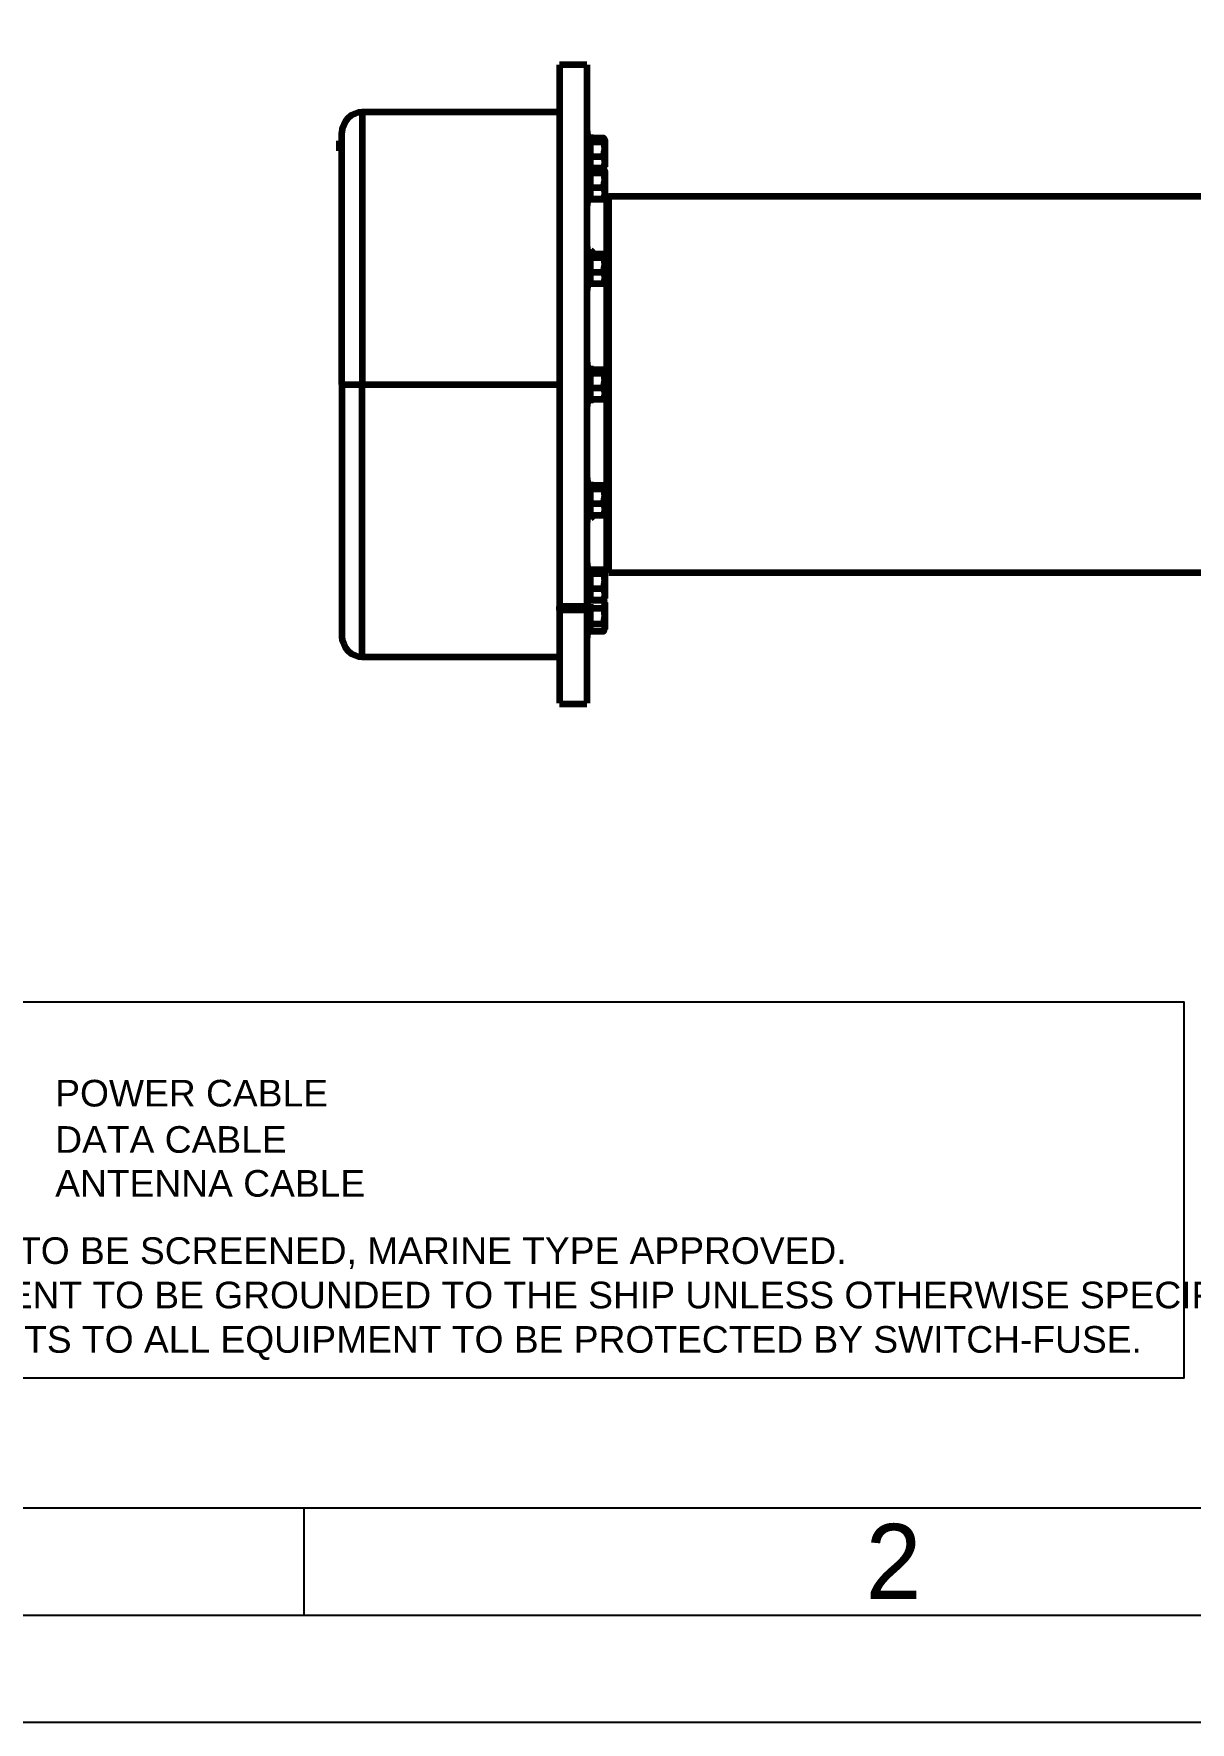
# Model space of a CAD drawing. Header units: millimetres. Extents: x 132530 to 133404, y 33424 to 34046.
# Drawn here: x 133036.3 to 133090.2, y 33424.2 to 33502.9 of the extents above; entities that cross this region are included whole.
import ezdxf

# ---------------------------------------------------------------- set-up
doc = ezdxf.new("R2010")
doc.units = ezdxf.units.MM
doc.layers.add('MAINS-Cajetin', color=73, linetype='Continuous')
doc.layers.add('P', color=250, linetype='Continuous', lineweight=100)

# ---------------------------------------------------------------- blocks, each defined once
blk = doc.blocks.new('Formato A3')
at = {"layer": 'MAINS-Cajetin'}
for points in [[(0, 0), (420, 0), (420, 297), (0, 297)], [(15, 5), (415, 5), (415, 292), (15, 292)], [(20, 10), (410, 10), (410, 287), (20, 287)]]:
    blk.add_lwpolyline(points, close=True, dxfattribs=at)
blk.add_lwpolyline([(65, 5), (65, 10)], dxfattribs=at)
at = {"layer": 'MAINS-Cajetin', "insert": (92.5, 7.5), "char_height": 3.5, "width": 4.44, "attachment_point": 5}
blk.add_mtext('2', dxfattribs=at)

msp = doc.modelspace()

# ---------------------------------------------------------------- linework, layer by layer
msp.add_lwpolyline([(133023.333, 33457.777), (133089.933, 33457.777), (133089.933, 33440.213), (133023.333, 33440.213)], close=True)
at = {"layer": 'P', "color": 7}
for points in [[(133062.068, 33501.472), (133060.798, 33501.472)], [(133060.798, 33501.472), (133060.798, 33501.402), (133060.798, 33501.314), (133060.798, 33501.208), (133060.798, 33501.049), (133060.798, 33500.855), (133060.798, 33500.626), (133060.798, 33500.379), (133060.798, 33500.079), (133060.798, 33499.761), (133060.798, 33499.409), (133060.798, 33499.02), (133060.798, 33498.615), (133060.798, 33498.174), (133060.798, 33497.698), (133060.798, 33497.204), (133060.798, 33496.674), (133060.798, 33496.128), (133060.798, 33495.563), (133060.798, 33494.964), (133060.798, 33494.364), (133060.798, 33493.729), (133060.798, 33493.094), (133060.798, 33492.424), (133060.798, 33491.753), (133060.798, 33491.065), (133060.798, 33490.36), (133060.798, 33489.654), (133060.798, 33488.931), (133060.798, 33488.225), (133060.798, 33487.502), (133060.798, 33486.761), (133060.798, 33486.038), (133060.798, 33485.315), (133060.798, 33484.592), (133060.798, 33483.869), (133060.798, 33483.163), (133060.798, 33482.458), (133060.798, 33481.77), (133060.798, 33481.082), (133060.798, 33480.411), (133060.798, 33479.759), (133060.798, 33479.124), (133060.798, 33478.506), (133060.798, 33477.889), (133060.798, 33477.307), (133060.798, 33476.76), (133060.798, 33476.213)], [(133062.068, 33501.472), (133062.068, 33501.402), (133062.068, 33501.314), (133062.068, 33501.208), (133062.068, 33501.049), (133062.068, 33500.855), (133062.068, 33500.626), (133062.068, 33500.379), (133062.068, 33500.079), (133062.068, 33499.761), (133062.068, 33499.409), (133062.068, 33499.02), (133062.068, 33498.615), (133062.068, 33498.174), (133062.068, 33497.698), (133062.068, 33497.204), (133062.068, 33496.674), (133062.068, 33496.128), (133062.068, 33495.563), (133062.068, 33494.964), (133062.068, 33494.364), (133062.068, 33493.729), (133062.068, 33493.094), (133062.068, 33492.424), (133062.068, 33491.753), (133062.068, 33491.065), (133062.068, 33490.36), (133062.068, 33489.654), (133062.068, 33488.931), (133062.068, 33488.225), (133062.068, 33487.502), (133062.068, 33486.761), (133062.068, 33486.038), (133062.068, 33485.315), (133062.068, 33484.592), (133062.068, 33483.869), (133062.068, 33483.163), (133062.068, 33482.458), (133062.068, 33481.77), (133062.068, 33481.082), (133062.068, 33480.411), (133062.068, 33479.759), (133062.068, 33479.124), (133062.068, 33478.506), (133062.068, 33477.889), (133062.068, 33477.307), (133062.068, 33476.76), (133062.068, 33476.213)], [(133051.59, 33499.267), (133051.414, 33499.25), (133051.237, 33499.197), (133051.061, 33499.109), (133050.92, 33498.985), (133050.814, 33498.844), (133050.726, 33498.685), (133050.655, 33498.509), (133050.638, 33498.315)], [(133060.798, 33499.267), (133051.59, 33499.267)], [(133051.59, 33499.267), (133051.59, 33499.214), (133051.59, 33499.02), (133051.59, 33498.721), (133051.59, 33498.297), (133051.59, 33497.768), (133051.59, 33497.133), (133051.59, 33496.392), (133051.59, 33495.546), (133051.59, 33494.628), (133051.59, 33493.623), (133051.59, 33492.565), (133051.59, 33491.436), (133051.59, 33490.254), (133051.59, 33489.054), (133051.59, 33487.82), (133051.59, 33486.567)], [(133050.638, 33486.567), (133050.638, 33487.732), (133050.638, 33488.86), (133050.638, 33489.989), (133050.638, 33491.065), (133050.638, 33492.106), (133050.638, 33493.094), (133050.638, 33494.029), (133050.638, 33494.875), (133050.638, 33495.651), (133050.638, 33496.339), (133050.638, 33496.939), (133050.638, 33497.433), (133050.638, 33497.821), (133050.638, 33498.086), (133050.638, 33498.262), (133050.638, 33498.315)], [(133062.244, 33498.244), (133062.085, 33498.244)], [(133062.085, 33498.209), (133062.121, 33498.244), (133062.085, 33498.244)], [(133062.085, 33498.209), (133062.085, 33498.244)], [(133062.085, 33496.78), (133062.103, 33496.851), (133062.121, 33496.886), (133062.085, 33496.886), (133062.103, 33496.974), (133062.121, 33497.027), (133062.085, 33497.027), (133062.103, 33497.115), (133062.121, 33497.168), (133062.085, 33497.168), (133062.085, 33497.221), (133062.103, 33497.257), (133062.121, 33497.309), (133062.085, 33497.309), (133062.085, 33497.362), (133062.103, 33497.415), (133062.121, 33497.468), (133062.085, 33497.468), (133062.085, 33497.521), (133062.103, 33497.574), (133062.121, 33497.609), (133062.085, 33497.609), (133062.085, 33497.662), (133062.103, 33497.715), (133062.121, 33497.75), (133062.085, 33497.75), (133062.085, 33497.803), (133062.103, 33497.839), (133062.121, 33497.892), (133062.085, 33497.892), (133062.085, 33497.927), (133062.103, 33497.962), (133062.121, 33497.997), (133062.085, 33497.997), (133062.103, 33498.068), (133062.121, 33498.103), (133062.085, 33498.103), (133062.103, 33498.139), (133062.121, 33498.174), (133062.085, 33498.174), (133062.103, 33498.209)], [(133062.085, 33498.209), (133062.121, 33498.209)], [(133062.085, 33498.103), (133062.085, 33498.174)], [(133062.085, 33498.103), (133062.085, 33498.156)], [(133062.085, 33498.015), (133062.085, 33498.103)], [(133062.085, 33498.015), (133062.085, 33498.068)], [(133062.085, 33497.909), (133062.085, 33497.997)], [(133062.244, 33496.798), (133062.244, 33496.974), (133062.244, 33497.133), (133062.244, 33497.309), (133062.244, 33497.486), (133062.244, 33497.662), (133062.244, 33497.821), (133062.244, 33497.962), (133062.244, 33498.068), (133062.244, 33498.156), (133062.244, 33498.227)], [(133062.244, 33498.068), (133062.844, 33498.068), (133062.914, 33497.98)], [(133062.914, 33497.997), (133062.897, 33498.033)], [(133050.638, 33497.927), (133050.514, 33497.927)], [(133050.514, 33497.927), (133050.514, 33497.856), (133050.514, 33497.768), (133050.514, 33497.68), (133050.514, 33497.592), (133050.514, 33497.521), (133050.514, 33497.468)], [(133050.638, 33497.68), (133050.514, 33497.68)], [(133050.514, 33497.451), (133050.638, 33497.451)], [(133062.068, 33497.415), (133062.103, 33497.415), (133062.068, 33497.415)], [(133062.068, 33497.274), (133062.103, 33497.274)], [(133062.085, 33497.909), (133062.085, 33497.962)], [(133062.085, 33497.786), (133062.085, 33497.892)], [(133062.085, 33497.786), (133062.085, 33497.856)], [(133062.085, 33497.662), (133062.085, 33497.75)], [(133062.103, 33497.521), (133062.085, 33497.609)], [(133062.103, 33497.415), (133062.085, 33497.468)], [(133062.103, 33497.274), (133062.085, 33497.168)], [(133062.103, 33497.274), (133062.103, 33497.309)], [(133062.244, 33497.892), (133062.844, 33497.892)], [(133062.844, 33497.892), (133062.914, 33497.98), (133062.914, 33497.927), (133062.914, 33497.874), (133062.914, 33497.821), (133062.914, 33497.768), (133062.914, 33497.698), (133062.914, 33497.627), (133062.914, 33497.556)], [(133062.914, 33497.556), (133062.879, 33497.821), (133062.844, 33497.892)], [(133062.844, 33497.204), (133062.897, 33497.468), (133062.914, 33497.556), (133062.914, 33497.468), (133062.914, 33497.38), (133062.914, 33497.309), (133062.914, 33497.221), (133062.914, 33497.133), (133062.914, 33497.063), (133062.914, 33496.992), (133062.914, 33496.939)], [(133062.068, 33497.151), (133062.103, 33497.151)], [(133062.103, 33497.168), (133062.085, 33497.027)], [(133062.085, 33497.027), (133062.085, 33496.886)], [(133062.085, 33496.886), (133062.085, 33496.798)], [(133062.244, 33496.798), (133062.085, 33496.798)], [(133062.085, 33496.763), (133062.121, 33496.798), (133062.085, 33496.798)], [(133062.085, 33495.14), (133062.103, 33495.193), (133062.121, 33495.228), (133062.085, 33495.228), (133062.103, 33495.281), (133062.121, 33495.316), (133062.085, 33495.316), (133062.085, 33495.352), (133062.103, 33495.404), (133062.121, 33495.44), (133062.085, 33495.44), (133062.103, 33495.528), (133062.121, 33495.581), (133062.085, 33495.581), (133062.085, 33495.616), (133062.103, 33495.669), (133062.121, 33495.722), (133062.085, 33495.722), (133062.085, 33495.775), (133062.103, 33495.81), (133062.121, 33495.863), (133062.085, 33495.863), (133062.085, 33495.916), (133062.103, 33495.969), (133062.121, 33496.022), (133062.085, 33496.022), (133062.085, 33496.075), (133062.103, 33496.128), (133062.121, 33496.163), (133062.085, 33496.163), (133062.085, 33496.216), (133062.103, 33496.269), (133062.121, 33496.304), (133062.085, 33496.304), (133062.085, 33496.357), (133062.103, 33496.392), (133062.121, 33496.445), (133062.085, 33496.445), (133062.103, 33496.516), (133062.121, 33496.551), (133062.085, 33496.551), (133062.085, 33496.586), (133062.103, 33496.622), (133062.121, 33496.657), (133062.085, 33496.657), (133062.103, 33496.692), (133062.121, 33496.727), (133062.085, 33496.727), (133062.103, 33496.763)], [(133062.085, 33496.763), (133062.121, 33496.763)], [(133062.085, 33496.727), (133062.085, 33496.763)], [(133062.085, 33496.727), (133062.085, 33496.763)], [(133062.085, 33496.657), (133062.085, 33496.727)], [(133062.085, 33496.657), (133062.085, 33496.71)], [(133062.085, 33496.569), (133062.085, 33496.657)], [(133062.085, 33496.569), (133062.085, 33496.622)], [(133062.085, 33496.551), (133062.085, 33496.586)], [(133062.085, 33496.463), (133062.085, 33496.551)], [(133062.085, 33496.463), (133062.085, 33496.516)], [(133062.085, 33496.339), (133062.085, 33496.445)], [(133062.244, 33497.204), (133062.844, 33497.204), (133062.914, 33496.939), (133062.844, 33496.657), (133062.244, 33496.657)], [(133062.244, 33495.087), (133062.244, 33495.158), (133062.244, 33495.246), (133062.244, 33495.369), (133062.244, 33495.528), (133062.244, 33495.687), (133062.244, 33495.863), (133062.244, 33496.039), (133062.244, 33496.216), (133062.244, 33496.375), (133062.244, 33496.516), (133062.244, 33496.622), (133062.244, 33496.71), (133062.244, 33496.78)], [(133062.244, 33496.622), (133062.844, 33496.622), (133062.914, 33496.533)], [(133062.244, 33496.445), (133062.844, 33496.445)], [(133062.897, 33496.71), (133062.844, 33496.657)], [(133062.844, 33496.445), (133062.914, 33496.533), (133062.914, 33496.48), (133062.914, 33496.428), (133062.914, 33496.375), (133062.914, 33496.322), (133062.914, 33496.251), (133062.914, 33496.181), (133062.914, 33496.11)], [(133062.914, 33496.11), (133062.879, 33496.375), (133062.844, 33496.445)], [(133062.914, 33496.551), (133062.897, 33496.586)], [(133062.914, 33496.939), (133062.914, 33496.869), (133062.914, 33496.78), (133062.914, 33496.727)], [(133062.068, 33495.969), (133062.103, 33495.969), (133062.068, 33495.969)], [(133062.068, 33495.828), (133062.103, 33495.828)], [(133062.068, 33495.704), (133062.103, 33495.704)], [(133062.085, 33496.339), (133062.085, 33496.41)], [(133062.085, 33496.216), (133062.085, 33496.304)], [(133062.103, 33496.075), (133062.085, 33496.163)], [(133062.103, 33495.969), (133062.085, 33496.022)], [(133062.103, 33495.828), (133062.085, 33495.722)], [(133062.103, 33495.722), (133062.085, 33495.581)], [(133062.244, 33495.757), (133062.844, 33495.757), (133062.914, 33495.493), (133062.844, 33495.21), (133062.244, 33495.21)], [(133062.844, 33495.757), (133062.897, 33496.022), (133062.914, 33496.11), (133062.914, 33496.022), (133062.914, 33495.934), (133062.914, 33495.863), (133062.914, 33495.775), (133062.914, 33495.687), (133062.914, 33495.616), (133062.914, 33495.546), (133062.914, 33495.493)], [(133062.085, 33495.581), (133062.085, 33495.44)], [(133062.085, 33495.44), (133062.085, 33495.316)], [(133062.085, 33495.44), (133062.085, 33495.404)], [(133062.085, 33495.316), (133062.085, 33495.228)], [(133062.085, 33495.228), (133062.085, 33495.14)], [(133062.085, 33495.14), (133062.121, 33495.14)], [(133062.085, 33495.087), (133062.085, 33495.14)], [(133062.085, 33495.087), (133062.103, 33495.122)], [(133062.085, 33495.087), (133062.121, 33495.087)], [(133062.085, 33495.052), (133062.121, 33495.052), (133062.085, 33495.052), (133062.121, 33495.087)], [(133062.085, 33495.087), (133062.085, 33495.052)], [(133062.085, 33495.052), (133062.244, 33495.052)], [(133063.003, 33495.193), (133062.244, 33495.193)], [(133062.244, 33495.052), (133062.244, 33495.087)], [(133062.897, 33495.263), (133062.844, 33495.21)], [(133062.914, 33495.493), (133062.914, 33495.422), (133062.914, 33495.334), (133062.914, 33495.281)], [(133091.754, 33495.334), (133063.091, 33495.334), (133063.003, 33495.193)], [(133063.003, 33477.942), (133063.003, 33477.995), (133063.003, 33478.065), (133063.003, 33478.171), (133063.003, 33478.312), (133063.003, 33478.471), (133063.003, 33478.683), (133063.003, 33478.93), (133063.003, 33479.194), (133063.003, 33479.494), (133063.003, 33479.829), (133063.003, 33480.182), (133063.003, 33480.57), (133063.003, 33480.976), (133063.003, 33481.417), (133063.003, 33481.875), (133063.003, 33482.334), (133063.003, 33482.828), (133063.003, 33483.339), (133063.003, 33483.851), (133063.003, 33484.38), (133063.003, 33484.927), (133063.003, 33485.474), (133063.003, 33486.021), (133063.003, 33486.567), (133063.003, 33487.132), (133063.003, 33487.679), (133063.003, 33488.225), (133063.003, 33488.755), (133063.003, 33489.284), (133063.003, 33489.813), (133063.003, 33490.307), (133063.003, 33490.801), (133063.003, 33491.277), (133063.003, 33491.736), (133063.003, 33492.159), (133063.003, 33492.565), (133063.003, 33492.953), (133063.003, 33493.305), (133063.003, 33493.641), (133063.003, 33493.94), (133063.003, 33494.223), (133063.003, 33494.452), (133063.003, 33494.664), (133063.003, 33494.84), (133063.003, 33494.981), (133063.003, 33495.087), (133063.003, 33495.158)], [(133063.091, 33477.801), (133063.091, 33477.907), (133063.091, 33477.995), (133063.091, 33478.118), (133063.091, 33478.295), (133063.091, 33478.489), (133063.091, 33478.718), (133063.091, 33478.983), (133063.091, 33479.283), (133063.091, 33479.6), (133063.091, 33479.953), (133063.091, 33480.323), (133063.091, 33480.729), (133063.091, 33481.152), (133063.091, 33481.611), (133063.091, 33482.069), (133063.091, 33482.563), (133063.091, 33483.057), (133063.091, 33483.569), (133063.091, 33484.098), (133063.091, 33484.645), (133063.091, 33485.192), (133063.091, 33485.738), (133063.091, 33486.285), (133063.091, 33486.85), (133063.091, 33487.396), (133063.091, 33487.961), (133063.091, 33488.508), (133063.091, 33489.037), (133063.091, 33489.566), (133063.091, 33490.078), (133063.091, 33490.589), (133063.091, 33491.065), (133063.091, 33491.542), (133063.091, 33491.983), (133063.091, 33492.424), (133063.091, 33492.812), (133063.091, 33493.2), (133063.091, 33493.552), (133063.091, 33493.87), (133063.091, 33494.152), (133063.091, 33494.417), (133063.091, 33494.646), (133063.091, 33494.858), (133063.091, 33495.016), (133063.091, 33495.158), (133063.091, 33495.246), (133063.091, 33495.299)], [(133062.085, 33492.864), (133062.138, 33492.864), (133062.191, 33492.847)], [(133062.244, 33492.847), (133062.085, 33492.847)], [(133062.085, 33492.812), (133062.121, 33492.847), (133062.085, 33492.847)], [(133062.085, 33491.189), (133062.103, 33491.242), (133062.121, 33491.277), (133062.085, 33491.277), (133062.103, 33491.33), (133062.121, 33491.365), (133062.085, 33491.365), (133062.103, 33491.453), (133062.121, 33491.489), (133062.085, 33491.489), (133062.103, 33491.577), (133062.121, 33491.63), (133062.085, 33491.63), (133062.103, 33491.718), (133062.121, 33491.771), (133062.085, 33491.771), (133062.085, 33491.824), (133062.103, 33491.859), (133062.121, 33491.912), (133062.085, 33491.912), (133062.085, 33491.965), (133062.103, 33492.018), (133062.121, 33492.071), (133062.085, 33492.071), (133062.085, 33492.124), (133062.103, 33492.177), (133062.121, 33492.212), (133062.085, 33492.212), (133062.085, 33492.265), (133062.103, 33492.318), (133062.121, 33492.353), (133062.085, 33492.353), (133062.085, 33492.406), (133062.103, 33492.441), (133062.121, 33492.494), (133062.085, 33492.494), (133062.085, 33492.529), (133062.103, 33492.565), (133062.121, 33492.6), (133062.085, 33492.6), (133062.103, 33492.67), (133062.121, 33492.706), (133062.085, 33492.706), (133062.103, 33492.741), (133062.121, 33492.776), (133062.085, 33492.776), (133062.103, 33492.812)], [(133062.085, 33492.812), (133062.121, 33492.812)], [(133062.085, 33492.706), (133062.085, 33492.776)], [(133062.085, 33492.706), (133062.085, 33492.759)], [(133062.085, 33492.618), (133062.085, 33492.706)], [(133062.085, 33492.618), (133062.085, 33492.67)], [(133062.085, 33492.512), (133062.085, 33492.6)], [(133062.085, 33492.512), (133062.085, 33492.565)], [(133062.085, 33492.388), (133062.085, 33492.494)], [(133062.244, 33491.136), (133062.244, 33491.206), (133062.244, 33491.295), (133062.244, 33491.418), (133062.244, 33491.577), (133062.244, 33491.736), (133062.244, 33491.912), (133062.244, 33492.088), (133062.244, 33492.265), (133062.244, 33492.424), (133062.244, 33492.565), (133062.244, 33492.67), (133062.244, 33492.759), (133062.244, 33492.829)], [(133062.244, 33492.829), (133062.297, 33492.794), (133062.35, 33492.741), (133062.35, 33492.67)], [(133062.244, 33492.67), (133062.844, 33492.67), (133062.914, 33492.582)], [(133062.244, 33492.494), (133062.844, 33492.494)], [(133062.844, 33492.494), (133062.914, 33492.582), (133062.914, 33492.529), (133062.914, 33492.476), (133062.914, 33492.424), (133062.914, 33492.371), (133062.914, 33492.3), (133062.914, 33492.229), (133062.914, 33492.159)], [(133062.914, 33492.159), (133062.879, 33492.424), (133062.844, 33492.494)], [(133062.914, 33492.6), (133062.897, 33492.635)], [(133062.068, 33492.018), (133062.103, 33492.018), (133062.068, 33492.018)], [(133062.068, 33491.877), (133062.103, 33491.877)], [(133062.068, 33491.753), (133062.103, 33491.753)], [(133062.085, 33492.388), (133062.085, 33492.459)], [(133062.085, 33492.265), (133062.085, 33492.353)], [(133062.103, 33492.124), (133062.085, 33492.212)], [(133062.103, 33492.018), (133062.085, 33492.071)], [(133062.103, 33491.877), (133062.085, 33491.771)], [(133062.103, 33491.771), (133062.085, 33491.63)], [(133062.103, 33491.877), (133062.103, 33491.912)], [(133062.244, 33491.806), (133062.844, 33491.806), (133062.914, 33491.542), (133062.844, 33491.259), (133062.244, 33491.259)], [(133062.844, 33491.806), (133062.897, 33492.071), (133062.914, 33492.159), (133062.914, 33492.071), (133062.914, 33491.983), (133062.914, 33491.912), (133062.914, 33491.824), (133062.914, 33491.736), (133062.914, 33491.665), (133062.914, 33491.594), (133062.914, 33491.542)], [(133062.085, 33491.63), (133062.085, 33491.489)], [(133062.085, 33491.489), (133062.085, 33491.365)], [(133062.085, 33491.365), (133062.085, 33491.277)], [(133062.085, 33491.277), (133062.085, 33491.189)], [(133062.085, 33491.189), (133062.121, 33491.189)], [(133062.085, 33491.136), (133062.085, 33491.189)], [(133062.085, 33491.136), (133062.103, 33491.171)], [(133062.085, 33491.136), (133062.121, 33491.136)], [(133062.085, 33491.101), (133062.121, 33491.101), (133062.085, 33491.101), (133062.121, 33491.136)], [(133062.085, 33491.101), (133062.244, 33491.101)], [(133062.897, 33491.312), (133062.844, 33491.259)], [(133062.914, 33491.542), (133062.914, 33491.471), (133062.914, 33491.436), (133062.914, 33491.383), (133062.914, 33491.348)], [(133062.244, 33487.449), (133062.085, 33487.449)], [(133062.085, 33487.414), (133062.121, 33487.449), (133062.085, 33487.449)], [(133062.085, 33485.791), (133062.103, 33485.844), (133062.121, 33485.879), (133062.085, 33485.879), (133062.103, 33485.932), (133062.121, 33485.968), (133062.085, 33485.968), (133062.085, 33486.003), (133062.103, 33486.056), (133062.121, 33486.091), (133062.085, 33486.091), (133062.103, 33486.179), (133062.121, 33486.232), (133062.085, 33486.232), (133062.085, 33486.268), (133062.103, 33486.32), (133062.121, 33486.373), (133062.085, 33486.373), (133062.085, 33486.426), (133062.103, 33486.462), (133062.121, 33486.514), (133062.085, 33486.514), (133062.085, 33486.567), (133062.103, 33486.62), (133062.121, 33486.673), (133062.085, 33486.673), (133062.085, 33486.726), (133062.103, 33486.779), (133062.121, 33486.814), (133062.085, 33486.814), (133062.085, 33486.867), (133062.103, 33486.92), (133062.121, 33486.955), (133062.085, 33486.955), (133062.085, 33487.008), (133062.103, 33487.044), (133062.121, 33487.097), (133062.085, 33487.097), (133062.103, 33487.167), (133062.121, 33487.202), (133062.085, 33487.202), (133062.085, 33487.238), (133062.103, 33487.273), (133062.121, 33487.308), (133062.085, 33487.308), (133062.103, 33487.344), (133062.121, 33487.379), (133062.085, 33487.379), (133062.103, 33487.414)], [(133062.085, 33487.414), (133062.121, 33487.414)], [(133062.085, 33487.379), (133062.085, 33487.414)], [(133062.085, 33487.379), (133062.085, 33487.414)], [(133062.085, 33487.308), (133062.085, 33487.379)], [(133062.085, 33487.308), (133062.085, 33487.361)], [(133062.085, 33487.22), (133062.085, 33487.308)], [(133062.085, 33487.22), (133062.085, 33487.273)], [(133062.085, 33487.114), (133062.085, 33487.202)], [(133062.085, 33487.114), (133062.085, 33487.167)], [(133062.085, 33486.991), (133062.085, 33487.097)], [(133062.085, 33486.991), (133062.085, 33487.061)], [(133062.244, 33485.738), (133062.244, 33485.809), (133062.244, 33485.897), (133062.244, 33486.021), (133062.244, 33486.179), (133062.244, 33486.338), (133062.244, 33486.514), (133062.244, 33486.691), (133062.244, 33486.867), (133062.244, 33487.026), (133062.244, 33487.167), (133062.244, 33487.273), (133062.244, 33487.361), (133062.244, 33487.432)], [(133062.244, 33487.273), (133062.844, 33487.273), (133062.914, 33487.185)], [(133062.244, 33487.097), (133062.844, 33487.097)], [(133062.844, 33487.097), (133062.914, 33487.185), (133062.914, 33487.132), (133062.914, 33487.079), (133062.914, 33487.026), (133062.914, 33486.973), (133062.914, 33486.903), (133062.914, 33486.832), (133062.914, 33486.761)], [(133062.914, 33486.761), (133062.879, 33487.026), (133062.844, 33487.097)], [(133062.914, 33487.202), (133062.897, 33487.238)], [(133050.638, 33486.567), (133050.726, 33486.567), (133050.814, 33486.567), (133050.92, 33486.567), (133051.061, 33486.567), (133051.237, 33486.567), (133051.414, 33486.567), (133051.59, 33486.567)], [(133050.638, 33486.567), (133050.638, 33485.421), (133050.638, 33484.274), (133050.638, 33483.163), (133050.638, 33482.069), (133050.638, 33481.029), (133050.638, 33480.041), (133050.638, 33479.124), (133050.638, 33478.259), (133050.638, 33477.483), (133050.638, 33476.795), (133050.638, 33476.213), (133050.638, 33475.719), (133050.638, 33475.331), (133050.638, 33475.049), (133050.638, 33474.873), (133050.638, 33474.82)], [(133051.59, 33486.567), (133060.798, 33486.567)], [(133051.59, 33473.867), (133051.59, 33473.938), (133051.59, 33474.114), (133051.59, 33474.414), (133051.59, 33474.838), (133051.59, 33475.367), (133051.59, 33476.019), (133051.59, 33476.76), (133051.59, 33477.589), (133051.59, 33478.506), (133051.59, 33479.512), (133051.59, 33480.588), (133051.59, 33481.717), (133051.59, 33482.881), (133051.59, 33484.098), (133051.59, 33485.333), (133051.59, 33486.567)], [(133062.068, 33486.62), (133062.103, 33486.62), (133062.068, 33486.62)], [(133062.068, 33486.479), (133062.103, 33486.479)], [(133062.068, 33486.356), (133062.103, 33486.356)], [(133062.085, 33486.867), (133062.085, 33486.955)], [(133062.103, 33486.726), (133062.085, 33486.814)], [(133062.103, 33486.62), (133062.085, 33486.673)], [(133062.103, 33486.479), (133062.085, 33486.373)], [(133062.103, 33486.373), (133062.085, 33486.232)], [(133062.085, 33486.232), (133062.085, 33486.091)], [(133062.244, 33486.409), (133062.844, 33486.409), (133062.914, 33486.144), (133062.844, 33485.862), (133062.244, 33485.862)], [(133062.844, 33486.409), (133062.897, 33486.673), (133062.914, 33486.761), (133062.914, 33486.673), (133062.914, 33486.585), (133062.914, 33486.514), (133062.914, 33486.426), (133062.914, 33486.338), (133062.914, 33486.268), (133062.914, 33486.197), (133062.914, 33486.144)], [(133062.085, 33486.091), (133062.085, 33485.968)], [(133062.085, 33486.091), (133062.085, 33486.056)], [(133062.085, 33485.968), (133062.085, 33485.879)], [(133062.085, 33485.879), (133062.085, 33485.791)], [(133062.085, 33485.791), (133062.121, 33485.791)], [(133062.085, 33485.738), (133062.085, 33485.791)], [(133062.085, 33485.738), (133062.103, 33485.774)], [(133062.085, 33485.738), (133062.121, 33485.738)], [(133062.085, 33485.703), (133062.121, 33485.703), (133062.085, 33485.703), (133062.121, 33485.738)], [(133062.085, 33485.738), (133062.085, 33485.703)], [(133062.085, 33485.703), (133062.244, 33485.703)], [(133062.244, 33485.703), (133062.244, 33485.738)], [(133062.897, 33485.915), (133062.844, 33485.862)], [(133062.914, 33486.144), (133062.914, 33486.074), (133062.914, 33485.985), (133062.914, 33485.932)], [(133062.244, 33482.052), (133062.085, 33482.052)], [(133062.085, 33482.017), (133062.121, 33482.052), (133062.085, 33482.052)], [(133062.085, 33480.394), (133062.103, 33480.447), (133062.121, 33480.482), (133062.085, 33480.482), (133062.103, 33480.535), (133062.121, 33480.57), (133062.085, 33480.57), (133062.103, 33480.658), (133062.121, 33480.694), (133062.085, 33480.694), (133062.103, 33480.782), (133062.121, 33480.835), (133062.085, 33480.835), (133062.103, 33480.923), (133062.121, 33480.976), (133062.085, 33480.976), (133062.085, 33481.029), (133062.103, 33481.064), (133062.121, 33481.117), (133062.085, 33481.117), (133062.085, 33481.17), (133062.103, 33481.223), (133062.121, 33481.276), (133062.085, 33481.276), (133062.085, 33481.329), (133062.103, 33481.382), (133062.121, 33481.417), (133062.085, 33481.417), (133062.085, 33481.47), (133062.103, 33481.523), (133062.121, 33481.558), (133062.085, 33481.558), (133062.085, 33481.611), (133062.103, 33481.646), (133062.121, 33481.699), (133062.085, 33481.699), (133062.103, 33481.77), (133062.121, 33481.805), (133062.085, 33481.805), (133062.103, 33481.875), (133062.121, 33481.911), (133062.085, 33481.911), (133062.103, 33481.946), (133062.121, 33481.981), (133062.085, 33481.981), (133062.103, 33482.017)], [(133062.085, 33482.017), (133062.121, 33482.017)], [(133062.085, 33481.911), (133062.085, 33481.981)], [(133062.085, 33481.911), (133062.085, 33481.964)], [(133062.085, 33481.823), (133062.085, 33481.911)], [(133062.085, 33481.823), (133062.085, 33481.875)], [(133062.085, 33481.717), (133062.085, 33481.805)], [(133062.085, 33481.717), (133062.085, 33481.77)], [(133062.085, 33481.593), (133062.085, 33481.699)], [(133062.085, 33481.593), (133062.085, 33481.664)], [(133062.085, 33481.47), (133062.085, 33481.558)], [(133062.244, 33480.341), (133062.244, 33480.411), (133062.244, 33480.5), (133062.244, 33480.623), (133062.244, 33480.782), (133062.244, 33480.941), (133062.244, 33481.117), (133062.244, 33481.293), (133062.244, 33481.47), (133062.244, 33481.629), (133062.244, 33481.77), (133062.244, 33481.875), (133062.244, 33481.964), (133062.244, 33482.034)], [(133062.244, 33481.875), (133062.844, 33481.875), (133062.914, 33481.787)], [(133062.244, 33481.699), (133062.844, 33481.699)], [(133062.844, 33481.699), (133062.914, 33481.787), (133062.914, 33481.734), (133062.914, 33481.681), (133062.914, 33481.629), (133062.914, 33481.576), (133062.914, 33481.505), (133062.914, 33481.434), (133062.914, 33481.364)], [(133062.914, 33481.364), (133062.879, 33481.629), (133062.844, 33481.699)], [(133062.914, 33481.805), (133062.897, 33481.84)], [(133062.068, 33481.223), (133062.103, 33481.223), (133062.068, 33481.223)], [(133062.068, 33481.082), (133062.103, 33481.082)], [(133062.068, 33480.958), (133062.103, 33480.958)], [(133062.103, 33481.329), (133062.085, 33481.417)], [(133062.103, 33481.223), (133062.085, 33481.276)], [(133062.103, 33481.082), (133062.085, 33480.976)], [(133062.103, 33480.976), (133062.085, 33480.835)], [(133062.085, 33480.835), (133062.085, 33480.694)], [(133062.085, 33480.694), (133062.085, 33480.57)], [(133062.244, 33481.011), (133062.844, 33481.011), (133062.914, 33480.747), (133062.844, 33480.464), (133062.244, 33480.464)], [(133062.844, 33481.011), (133062.897, 33481.276), (133062.914, 33481.364), (133062.914, 33481.276), (133062.914, 33481.188), (133062.914, 33481.117), (133062.914, 33481.029), (133062.914, 33480.941), (133062.914, 33480.87), (133062.914, 33480.799), (133062.914, 33480.747)], [(133062.914, 33480.747), (133062.914, 33480.676), (133062.914, 33480.588), (133062.914, 33480.535)], [(133062.191, 33480.306), (133062.138, 33480.288), (133062.068, 33480.27)], [(133062.085, 33480.57), (133062.085, 33480.482)], [(133062.085, 33480.482), (133062.085, 33480.394)], [(133062.085, 33480.394), (133062.121, 33480.394)], [(133062.085, 33480.341), (133062.085, 33480.394)], [(133062.085, 33480.341), (133062.103, 33480.376)], [(133062.085, 33480.341), (133062.121, 33480.341)], [(133062.085, 33480.306), (133062.121, 33480.306), (133062.085, 33480.306), (133062.121, 33480.341)], [(133062.085, 33480.306), (133062.244, 33480.306)], [(133062.35, 33480.482), (133062.332, 33480.411), (133062.297, 33480.359), (133062.244, 33480.323)], [(133062.897, 33480.517), (133062.844, 33480.464)], [(133062.244, 33478.101), (133062.085, 33478.101)], [(133062.085, 33478.065), (133062.121, 33478.101), (133062.085, 33478.101)], [(133062.085, 33476.513), (133062.103, 33476.584), (133062.121, 33476.619), (133062.085, 33476.619), (133062.085, 33476.654), (133062.103, 33476.707), (133062.121, 33476.743), (133062.085, 33476.743), (133062.103, 33476.831), (133062.121, 33476.884), (133062.085, 33476.884), (133062.085, 33476.919), (133062.103, 33476.972), (133062.121, 33477.025), (133062.085, 33477.025), (133062.085, 33477.078), (133062.103, 33477.113), (133062.121, 33477.166), (133062.085, 33477.166), (133062.085, 33477.219), (133062.103, 33477.272), (133062.121, 33477.325), (133062.085, 33477.325), (133062.085, 33477.378), (133062.103, 33477.43), (133062.121, 33477.466), (133062.085, 33477.466), (133062.085, 33477.519), (133062.103, 33477.572), (133062.121, 33477.607), (133062.085, 33477.607), (133062.085, 33477.66), (133062.103, 33477.695), (133062.121, 33477.748), (133062.085, 33477.748), (133062.103, 33477.819), (133062.121, 33477.854), (133062.085, 33477.854), (133062.085, 33477.889), (133062.103, 33477.924), (133062.121, 33477.96), (133062.085, 33477.96), (133062.103, 33477.995), (133062.121, 33478.03), (133062.085, 33478.03), (133062.103, 33478.065)], [(133062.085, 33478.065), (133062.121, 33478.065)], [(133062.085, 33478.03), (133062.085, 33478.065)], [(133062.085, 33478.03), (133062.085, 33478.065)], [(133062.085, 33477.96), (133062.085, 33478.03)], [(133062.085, 33477.96), (133062.085, 33478.013)], [(133062.085, 33477.871), (133062.085, 33477.96)], [(133062.085, 33477.871), (133062.085, 33477.924)], [(133062.085, 33477.766), (133062.085, 33477.854)], [(133062.085, 33477.766), (133062.085, 33477.819)], [(133062.085, 33477.642), (133062.085, 33477.748)], [(133062.085, 33477.642), (133062.085, 33477.713)], [(133062.085, 33477.519), (133062.085, 33477.607)], [(133062.244, 33476.39), (133062.244, 33476.46), (133062.244, 33476.549), (133062.244, 33476.672), (133062.244, 33476.831), (133062.244, 33476.989), (133062.244, 33477.166), (133062.244, 33477.342), (133062.244, 33477.519), (133062.244, 33477.677), (133062.244, 33477.819), (133062.244, 33477.924), (133062.244, 33478.013), (133062.244, 33478.083)], [(133062.244, 33477.942), (133063.003, 33477.942)], [(133062.244, 33477.924), (133062.844, 33477.924), (133062.914, 33477.836)], [(133062.244, 33477.748), (133062.844, 33477.748)], [(133062.844, 33477.748), (133062.914, 33477.836), (133062.914, 33477.783), (133062.914, 33477.73), (133062.914, 33477.677), (133062.914, 33477.624), (133062.914, 33477.554), (133062.914, 33477.483), (133062.914, 33477.413)], [(133062.914, 33477.413), (133062.879, 33477.677), (133062.844, 33477.748)], [(133062.914, 33477.854), (133062.897, 33477.889)], [(133063.003, 33477.942), (133063.091, 33477.801)], [(133063.091, 33477.801), (133091.754, 33477.801)], [(133062.068, 33477.272), (133062.103, 33477.272), (133062.068, 33477.272)], [(133062.068, 33477.131), (133062.103, 33477.131)], [(133062.068, 33477.007), (133062.103, 33477.007)], [(133062.103, 33477.378), (133062.085, 33477.466)], [(133062.103, 33477.272), (133062.085, 33477.325)], [(133062.103, 33477.131), (133062.085, 33477.025)], [(133062.103, 33477.025), (133062.085, 33476.884)], [(133062.085, 33476.884), (133062.085, 33476.743)], [(133062.085, 33476.743), (133062.085, 33476.619)], [(133062.085, 33476.743), (133062.085, 33476.707)], [(133062.244, 33477.06), (133062.844, 33477.06), (133062.914, 33476.778), (133062.844, 33476.513), (133062.244, 33476.513)], [(133062.844, 33477.06), (133062.897, 33477.325), (133062.914, 33477.413), (133062.914, 33477.325), (133062.914, 33477.236), (133062.914, 33477.166), (133062.914, 33477.078), (133062.914, 33476.989), (133062.914, 33476.919), (133062.914, 33476.848), (133062.914, 33476.778)], [(133062.914, 33476.778), (133062.914, 33476.725), (133062.914, 33476.637), (133062.914, 33476.584)], [(133062.068, 33476.037), (133060.798, 33476.037), (133060.798, 33476.213)], [(133062.068, 33476.213), (133060.798, 33476.213)], [(133060.798, 33476.178), (133060.798, 33476.072)], [(133060.798, 33476.037), (133060.798, 33475.543), (133060.798, 33475.067), (133060.798, 33474.608), (133060.798, 33474.185), (133060.798, 33473.797), (133060.798, 33473.444), (133060.798, 33473.109), (133060.798, 33472.827), (133060.798, 33472.562), (133060.798, 33472.333), (133060.798, 33472.121), (133060.798, 33471.962), (133060.798, 33471.839), (133060.798, 33471.751), (133060.798, 33471.698)], [(133062.068, 33476.213), (133062.068, 33476.037)], [(133062.068, 33476.037), (133062.068, 33475.543), (133062.068, 33475.067), (133062.068, 33474.608), (133062.068, 33474.185), (133062.068, 33473.797), (133062.068, 33473.444), (133062.068, 33473.109), (133062.068, 33472.827), (133062.068, 33472.562), (133062.068, 33472.333), (133062.068, 33472.121), (133062.068, 33471.962), (133062.068, 33471.839), (133062.068, 33471.751), (133062.068, 33471.698)], [(133062.085, 33476.619), (133062.085, 33476.513)], [(133062.085, 33476.513), (133062.121, 33476.513)], [(133062.085, 33476.513), (133062.085, 33476.443)], [(133062.085, 33476.443), (133062.103, 33476.496)], [(133062.085, 33476.443), (133062.121, 33476.443)], [(133062.085, 33476.39), (133062.085, 33476.443)], [(133062.085, 33476.39), (133062.103, 33476.425)], [(133062.085, 33476.39), (133062.121, 33476.39)], [(133062.085, 33476.354), (133062.121, 33476.354), (133062.085, 33476.354), (133062.121, 33476.39)], [(133062.085, 33476.39), (133062.085, 33476.354)], [(133062.085, 33476.354), (133062.244, 33476.354)], [(133062.085, 33475.102), (133062.103, 33475.173), (133062.121, 33475.208), (133062.085, 33475.208), (133062.085, 33475.261), (133062.103, 33475.296), (133062.121, 33475.349), (133062.085, 33475.349), (133062.103, 33475.437), (133062.121, 33475.473), (133062.085, 33475.473), (133062.085, 33475.525), (133062.103, 33475.578), (133062.121, 33475.631), (133062.085, 33475.631), (133062.085, 33475.684), (133062.103, 33475.719), (133062.121, 33475.772), (133062.085, 33475.772), (133062.085, 33475.825), (133062.103, 33475.878), (133062.121, 33475.931), (133062.085, 33475.931), (133062.085, 33475.984), (133062.103, 33476.019), (133062.121, 33476.072), (133062.085, 33476.072), (133062.085, 33476.125), (133062.103, 33476.16), (133062.121, 33476.213), (133062.085, 33476.213), (133062.103, 33476.302), (133062.121, 33476.337), (133062.085, 33476.337)], [(133062.085, 33476.231), (133062.085, 33476.337)], [(133062.085, 33476.108), (133062.085, 33476.213)], [(133062.085, 33475.984), (133062.085, 33476.072)], [(133062.244, 33476.513), (133062.844, 33476.513), (133062.914, 33476.319)], [(133062.244, 33476.354), (133062.244, 33476.39)], [(133062.244, 33474.908), (133062.244, 33474.979), (133062.244, 33475.067), (133062.244, 33475.173), (133062.244, 33475.314), (133062.244, 33475.473), (133062.244, 33475.649), (133062.244, 33475.825), (133062.244, 33476.002), (133062.244, 33476.16), (133062.244, 33476.319)], [(133062.244, 33476.143), (133062.844, 33476.143)], [(133062.897, 33476.566), (133062.844, 33476.513)], [(133062.914, 33476.407), (133062.844, 33476.513)], [(133062.844, 33476.143), (133062.914, 33476.319), (133062.914, 33476.231), (133062.914, 33476.16), (133062.914, 33476.09), (133062.914, 33476.019), (133062.914, 33475.949), (133062.914, 33475.861), (133062.914, 33475.772)], [(133062.914, 33475.772), (133062.879, 33476.055), (133062.844, 33476.143)], [(133062.914, 33476.407), (133062.914, 33476.319)], [(133062.068, 33475.843), (133062.103, 33475.843), (133062.068, 33475.843)], [(133062.068, 33475.702), (133062.103, 33475.702)], [(133062.103, 33475.861), (133062.085, 33475.931)], [(133062.103, 33475.631), (133062.085, 33475.473)], [(133062.085, 33475.473), (133062.085, 33475.349)], [(133062.085, 33475.349), (133062.085, 33475.296)], [(133062.085, 33475.349), (133062.085, 33475.208)], [(133062.085, 33475.208), (133062.085, 33475.102)], [(133062.914, 33475.772), (133062.914, 33475.702), (133062.914, 33475.614), (133062.914, 33475.525), (133062.914, 33475.455), (133062.914, 33475.384), (133062.914, 33475.331), (133062.914, 33475.279), (133062.914, 33475.226), (133062.844, 33475.049), (133062.244, 33475.049)], [(133062.244, 33475.402), (133062.844, 33475.402)], [(133062.844, 33475.402), (133062.897, 33475.684), (133062.914, 33475.772)], [(133062.914, 33475.226), (133062.844, 33475.402)], [(133062.914, 33475.226), (133062.914, 33475.155)], [(133050.638, 33474.82), (133050.655, 33474.644), (133050.726, 33474.467), (133050.814, 33474.291), (133050.92, 33474.15), (133051.061, 33474.026), (133051.237, 33473.938), (133051.414, 33473.885), (133051.59, 33473.867)], [(133062.085, 33475.102), (133062.121, 33475.102)], [(133062.085, 33475.102), (133062.085, 33475.014), (133062.085, 33474.961)], [(133062.085, 33475.014), (133062.103, 33475.084)], [(133062.085, 33475.014), (133062.121, 33475.014)], [(133062.085, 33474.908), (133062.121, 33474.926), (133062.085, 33474.926), (133062.121, 33474.961), (133062.085, 33474.961), (133062.103, 33474.996)], [(133062.085, 33474.908), (133062.121, 33474.908)], [(133062.121, 33474.908), (133062.244, 33474.908)], [(133062.844, 33475.049), (133062.914, 33475.137)], [(133051.59, 33473.867), (133060.798, 33473.867)], [(133060.798, 33471.68), (133062.068, 33471.68)]]:
    msp.add_lwpolyline(points, dxfattribs=at)

# ---------------------------------------------------------------- block references
at = {"layer": 'MAINS-Cajetin'}
msp.add_blockref('Formato A3', (132983.882, 33424.171), dxfattribs=at)

# ---------------------------------------------------------------- texts
at = {"color": 7, "char_height": 1.24224, "attachment_point": 1}
for s, insert, width in [('{\\fSwis721 Lt BT|b0|i0|c0|p34;POWER CABLE}', (133037.262, 33454.134), 29.98402), ('{\\fSwis721 Lt BT|b0|i0|c0|p34;DATA CABLE}', (133037.262, 33451.975), 29.98402), ('{\\fSwis721 Lt BT|b0|i0|c0|p34;ANTENNA CABLE}', (133037.262, 33449.927), 29.98402), ('{\\fSwis721 Lt BT|b0|i0|c0|p34;ALL CABLES TO BE SCREENED, MARINE TYPE APPROVED.\\PALL EQUIPMENT TO BE GROUNDED TO THE SHIP UNLESS OTHERWISE SPECIFIED. \\PPOWER INPUTS TO ALL EQUIPMENT TO BE PROTECTED BY SWITCH-FUSE.}', (133024.628, 33446.79), 102.29159)]:
    msp.add_mtext(s, dxfattribs=dict(at, insert=insert, width=width))

doc.saveas('drawing.dxf')
